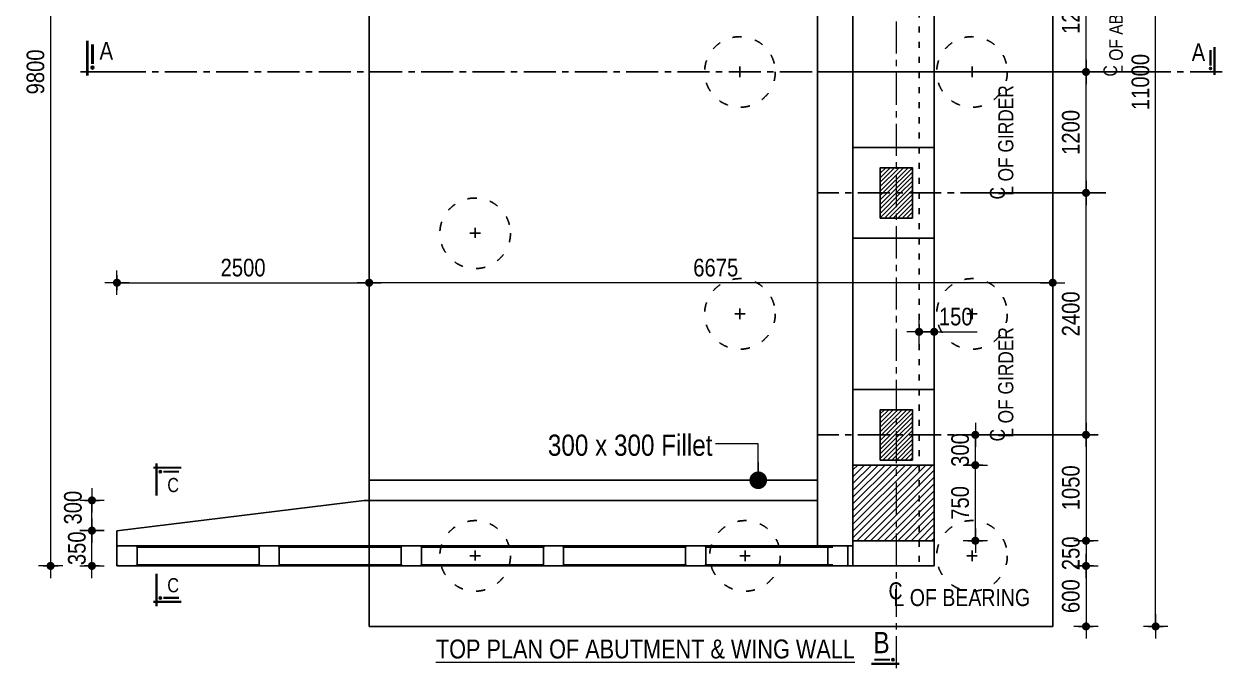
# Model space of a CAD drawing. Header units: millimetres. Extents: x -44822 to 222670, y -173707 to 25116.
# Drawn here: x -30698 to -18823, y 438 to 6827 of the extents above; entities that cross this region are included whole.
import ezdxf

# ---------------------------------------------------------------- set-up
doc = ezdxf.new("R2010")
doc.units = ezdxf.units.MM
doc.header["$LTSCALE"] = 5
doc.header["$PDMODE"] = 2
for name, pattern in [('ACAD_ISO03W100', [30, 12, -18]), ('CENTER', [50.8, 31.75, -6.35, 6.35, -6.35]), ('DASHDOT', [25.4, 12.7, -6.35, 0, -6.35])]:
    doc.linetypes.add(name, pattern=pattern)
for name, color, linetype in [('Abutment W Line', 200, 'Continuous'), ('Extra Line', 70, 'Continuous'), ('Pile', 11, 'Continuous'), ('Ralling', 6, 'Continuous')]:
    doc.layers.add(name, color=color, linetype=linetype)
for name, color, linetype, lineweight in [('Dimision', 4, 'Continuous', 13), ('hatch', 7, 'Continuous', 0), ('Text', 7, 'Continuous', 0)]:
    doc.layers.add(name, color=color, linetype=linetype, lineweight=lineweight)
doc.styles.get("Standard").update_dxf_attribs({"font": 'ARIALN.TTF'})
doc.dimstyles.new('ISO-125', dxfattribs={"dimtxt": 125, "dimasz": 1.2, "dimexe": 75, "dimexo": 75, "dimgap": 60, "dimtad": 1, "dimdec": 0, "dimtxsty": 'Standard', "dimblk": 'D_TIC', "dimcen": 52.5, "dimclrd": 256, "dimclre": 256, "dimclrt": 256, "dimadec": 0, "dimazin": 0, "dimtfac": 1, "dimtdec": 0, "dimtix": 1, "dimtmove": 0, "dimatfit": 3, "dimldrblk": 'DOT', "dimfxl": 75, "dimfxlon": 1, "dimlwd": -1, "dimarcsym": 0})
doc.dimstyles.new('ISO-25', dxfattribs={"dimtxt": 75, "dimasz": 45, "dimexe": 125, "dimexo": 75.625, "dimgap": 60, "dimtad": 1, "dimdec": 0, "dimtxsty": 'Standard', "dimblk": 'DOT', "dimcen": 52.5, "dimclrd": 256, "dimclre": 256, "dimclrt": 256, "dimadec": 0, "dimazin": 0, "dimtfac": 1, "dimtdec": 0, "dimtix": 1, "dimtmove": 0, "dimatfit": 3, "dimldrblk": 'DOT', "dimfxl": 1, "dimlwd": -1, "dimarcsym": 0})
pattern_1 = [(45, (-303383.27, 223611.846), (-22.097087, 22.097087), [])]

# ---------------------------------------------------------------- blocks, each defined once
blk = doc.blocks.new('D_TIC')
at = {"layer": 'Dimision', "ltscale": 5}
for p, q in [((0, 60), (0, -60)), ((-60, 0), (60, 0))]:
    blk.add_line(p, q, dxfattribs=at)
at = {"layer": 'Dimision', "ltscale": 5, "const_width": 20}
blk.add_lwpolyline([(-10, 0, 1), (10, 0, 1)], format="xyb", close=True, dxfattribs=at)
blk = doc.blocks.new('*D30')
at = {"layer": 'Defpoints', "color": 0, "lineweight": 50, "ltscale": 5, "transparency": 16777216}
for p in [(-30318, 11251), (-30434, 1451), (-30198, 1451)]:
    blk.add_point(p, dxfattribs=at)
at = {"layer": 'Dimision', "lineweight": -2, "ltscale": 5, "transparency": 16777216}
for p, q in [((-30393, 11251), (-30509, 11251)), ((-30359, 1451), (-30509, 1451))]:
    blk.add_line(p, q, dxfattribs=at)
at = {"layer": 'Dimision', "ltscale": 5, "transparency": 16777216}
blk.add_line((-30434, 11249), (-30434, 1453), dxfattribs=at)
at = {"layer": 'Dimision', "ltscale": 5, "transparency": 16777216, "xscale": 2, "yscale": 2, "zscale": 2}
for p, rotation in [((-30434, 11251), 90), ((-30434, 1451), 270)]:
    blk.add_blockref('D_TIC', p, dxfattribs=dict(at, rotation=rotation))
at = {"layer": 'Dimision', "ltscale": 5, "transparency": 16777216, "insert": (-30583, 6351), "char_height": 175, "attachment_point": 5, "rotation": 90}
blk.add_mtext('9800', dxfattribs=at)
blk = doc.blocks.new('_Dot')
at = {"color": 0, "linetype": 'ByBlock', "lineweight": -2}
blk.add_line((-0.5, 0), (-1, 0), dxfattribs=at)
at = {"color": 0, "linetype": 'ByBlock', "const_width": 0.5}
blk.add_lwpolyline([(-0.25, 0, 1), (0.25, 0, 1)], format="xyb", close=True, dxfattribs=at)
blk = doc.blocks.new('*D146')
at = {"layer": 'Defpoints', "color": 0, "lineweight": 50, "ltscale": 5, "transparency": 16777216}
for p in [(-20366, 1451), (-20366, 851), (-20171, 851)]:
    blk.add_point(p, dxfattribs=at)
at = {"layer": 'Dimision', "lineweight": -2, "ltscale": 5, "transparency": 16777216}
for p, q in [((-20246, 1451), (-20096, 1451)), ((-20246, 851), (-20096, 851))]:
    blk.add_line(p, q, dxfattribs=at)
at = {"layer": 'Dimision', "ltscale": 5, "transparency": 16777216}
blk.add_line((-20171, 1449), (-20171, 853), dxfattribs=at)
at = {"layer": 'Dimision', "ltscale": 5, "transparency": 16777216, "xscale": 2, "yscale": 2, "zscale": 2}
for p, rotation in [((-20171, 1451), 90), ((-20171, 851), 270)]:
    blk.add_blockref('D_TIC', p, dxfattribs=dict(at, rotation=rotation))
at = {"layer": 'Dimision', "ltscale": 5, "transparency": 16777216, "insert": (-20321, 1151), "char_height": 175, "attachment_point": 5, "rotation": 90}
blk.add_mtext('600', dxfattribs=at)
blk = doc.blocks.new('*D144')
at = {"layer": 'Defpoints', "color": 0, "lineweight": 50, "ltscale": 5, "transparency": 16777216}
for p in [(-20366, 1701), (-20366, 1451), (-20171, 1451)]:
    blk.add_point(p, dxfattribs=at)
at = {"layer": 'Dimision', "lineweight": -2, "ltscale": 5, "transparency": 16777216}
for p, q in [((-20246, 1701), (-20096, 1701)), ((-20246, 1451), (-20096, 1451))]:
    blk.add_line(p, q, dxfattribs=at)
at = {"layer": 'Dimision', "ltscale": 5, "transparency": 16777216}
for p, q in [((-20171, 1703), (-20171, 1705)), ((-20171, 1701), (-20171, 1451)), ((-20171, 1449), (-20171, 1447))]:
    blk.add_line(p, q, dxfattribs=at)
at = {"layer": 'Dimision', "ltscale": 5, "transparency": 16777216, "xscale": 2, "yscale": 2, "zscale": 2}
for p, rotation in [((-20171, 1701), 270), ((-20171, 1451), 90)]:
    blk.add_blockref('D_TIC', p, dxfattribs=dict(at, rotation=rotation))
at = {"layer": 'Dimision', "ltscale": 5, "transparency": 16777216, "insert": (-20321, 1576), "char_height": 175, "attachment_point": 5, "rotation": 90}
blk.add_mtext('250', dxfattribs=at)
blk = doc.blocks.new('*D147')
at = {"layer": 'Defpoints', "color": 0, "lineweight": 50, "ltscale": 5, "transparency": 16777216}
for p in [(-20366, 2751), (-20366, 1701), (-20171, 1701)]:
    blk.add_point(p, dxfattribs=at)
at = {"layer": 'Dimision', "lineweight": -2, "ltscale": 5, "transparency": 16777216}
for p, q in [((-20246, 2751), (-20096, 2751)), ((-20246, 1701), (-20096, 1701))]:
    blk.add_line(p, q, dxfattribs=at)
at = {"layer": 'Dimision', "ltscale": 5, "transparency": 16777216}
blk.add_line((-20171, 2749), (-20171, 1703), dxfattribs=at)
at = {"layer": 'Dimision', "ltscale": 5, "transparency": 16777216, "xscale": 2, "yscale": 2, "zscale": 2}
for p, rotation in [((-20171, 2751), 90), ((-20171, 1701), 270)]:
    blk.add_blockref('D_TIC', p, dxfattribs=dict(at, rotation=rotation))
at = {"layer": 'Dimision', "ltscale": 5, "transparency": 16777216, "insert": (-20321, 2226), "char_height": 175, "attachment_point": 5, "rotation": 90}
blk.add_mtext('1050', dxfattribs=at)
blk = doc.blocks.new('*D148')
at = {"layer": 'Defpoints', "color": 0, "lineweight": 50, "ltscale": 5, "transparency": 16777216}
for p in [(-20328, 11851), (-19481, 11851), (-20328, 851)]:
    blk.add_point(p, dxfattribs=at)
at = {"layer": 'Dimision', "lineweight": -2, "ltscale": 5, "transparency": 16777216}
for p, q in [((-19556, 11851), (-19406, 11851)), ((-19556, 851), (-19406, 851))]:
    blk.add_line(p, q, dxfattribs=at)
at = {"layer": 'Dimision', "ltscale": 5, "transparency": 16777216}
blk.add_line((-19481, 853), (-19481, 11849), dxfattribs=at)
at = {"layer": 'Dimision', "ltscale": 5, "transparency": 16777216, "xscale": 2, "yscale": 2, "zscale": 2}
for p, rotation in [((-19481, 11851), 90), ((-19481, 851), 270)]:
    blk.add_blockref('D_TIC', p, dxfattribs=dict(at, rotation=rotation))
at = {"layer": 'Dimision', "ltscale": 5, "transparency": 16777216, "insert": (-19631, 6251), "char_height": 175, "attachment_point": 5, "rotation": 90}
blk.add_mtext('11000', dxfattribs=at)
blk = doc.blocks.new('*D145')
at = {"layer": 'Defpoints', "color": 0, "lineweight": 50, "ltscale": 5, "transparency": 16777216}
for p in [(-21826, 3773), (-21826, 3773), (-21676, 3773)]:
    blk.add_point(p, dxfattribs=at)
at = {"layer": 'Dimision', "lineweight": -2, "ltscale": 5, "transparency": 16777216}
for p, q in [((-21826, 3773), (-21826, 3848)), ((-21676, 3773), (-21676, 3848))]:
    blk.add_line(p, q, dxfattribs=at)
at = {"layer": 'Dimision', "ltscale": 5, "transparency": 16777216}
for p, q in [((-21824, 3773), (-21678, 3773)), ((-21676, 3773), (-21251, 3773))]:
    blk.add_line(p, q, dxfattribs=at)
at = {"layer": 'Dimision', "ltscale": 5, "transparency": 16777216, "xscale": 2, "yscale": 2, "zscale": 2, "rotation": 180}
blk.add_blockref('D_TIC', (-21826, 3773), dxfattribs=at)
at = {"layer": 'Dimision', "ltscale": 5, "transparency": 16777216, "xscale": 2, "yscale": 2, "zscale": 2}
blk.add_blockref('D_TIC', (-21676, 3773), dxfattribs=at)
at = {"layer": 'Dimision', "ltscale": 5, "transparency": 16777216, "insert": (-21462, 3923), "char_height": 175, "attachment_point": 5}
blk.add_mtext('150', dxfattribs=at)
blk = doc.blocks.new('*D161')
at = {"layer": 'Defpoints', "color": 0, "lineweight": 50, "ltscale": 5, "transparency": 16777216}
for p in [(-27276, 4260), (-20501, 4119), (-27276, 3799)]:
    blk.add_point(p, dxfattribs=at)
at = {"layer": 'Dimision', "lineweight": -2, "ltscale": 5, "transparency": 16777216}
for p, q in [((-27276, 4185), (-27276, 4335)), ((-20501, 4194), (-20501, 4335))]:
    blk.add_line(p, q, dxfattribs=at)
at = {"layer": 'Dimision', "ltscale": 5, "transparency": 16777216}
blk.add_line((-20503, 4260), (-27274, 4260), dxfattribs=at)
at = {"layer": 'Dimision', "ltscale": 5, "transparency": 16777216, "xscale": 2, "yscale": 2, "zscale": 2, "rotation": 180}
blk.add_blockref('D_TIC', (-27276, 4260), dxfattribs=at)
at = {"layer": 'Dimision', "ltscale": 5, "transparency": 16777216, "xscale": 2, "yscale": 2, "zscale": 2}
blk.add_blockref('D_TIC', (-20501, 4260), dxfattribs=at)
at = {"layer": 'Dimision', "ltscale": 5, "transparency": 16777216, "insert": (-23841, 4409), "char_height": 175, "attachment_point": 5}
blk.add_mtext('6675', dxfattribs=at)
blk = doc.blocks.new('*D163')
at = {"layer": 'Defpoints', "color": 0, "lineweight": 50, "ltscale": 5, "transparency": 16777216}
for p in [(-20366, 7551), (-20171, 7551), (-20366, 6351)]:
    blk.add_point(p, dxfattribs=at)
at = {"layer": 'Dimision', "lineweight": -2, "ltscale": 5, "transparency": 16777216}
for p, q in [((-20246, 7551), (-20096, 7551)), ((-20246, 6351), (-20096, 6351))]:
    blk.add_line(p, q, dxfattribs=at)
at = {"layer": 'Dimision', "ltscale": 5, "transparency": 16777216}
blk.add_line((-20171, 6353), (-20171, 7549), dxfattribs=at)
at = {"layer": 'Dimision', "ltscale": 5, "transparency": 16777216, "xscale": 2, "yscale": 2, "zscale": 2}
for p, rotation in [((-20171, 7551), 90), ((-20171, 6351), 270)]:
    blk.add_blockref('D_TIC', p, dxfattribs=dict(at, rotation=rotation))
at = {"layer": 'Dimision', "ltscale": 5, "transparency": 16777216, "insert": (-20321, 6951), "char_height": 175, "attachment_point": 5, "rotation": 90}
blk.add_mtext('1200', dxfattribs=at)
blk = doc.blocks.new('*D164')
at = {"layer": 'Defpoints', "color": 0, "lineweight": 50, "ltscale": 5, "transparency": 16777216}
for p in [(-20366, 6351), (-20171, 6351), (-20366, 5151)]:
    blk.add_point(p, dxfattribs=at)
at = {"layer": 'Dimision', "lineweight": -2, "ltscale": 5, "transparency": 16777216}
for p, q in [((-20246, 6351), (-20096, 6351)), ((-20246, 5151), (-20096, 5151))]:
    blk.add_line(p, q, dxfattribs=at)
at = {"layer": 'Dimision', "ltscale": 5, "transparency": 16777216}
blk.add_line((-20171, 5153), (-20171, 6349), dxfattribs=at)
at = {"layer": 'Dimision', "ltscale": 5, "transparency": 16777216, "xscale": 2, "yscale": 2, "zscale": 2}
for p, rotation in [((-20171, 6351), 90), ((-20171, 5151), 270)]:
    blk.add_blockref('D_TIC', p, dxfattribs=dict(at, rotation=rotation))
at = {"layer": 'Dimision', "ltscale": 5, "transparency": 16777216, "insert": (-20321, 5751), "char_height": 175, "attachment_point": 5, "rotation": 90}
blk.add_mtext('1200', dxfattribs=at)
blk = doc.blocks.new('*D165')
at = {"layer": 'Defpoints', "color": 0, "lineweight": 50, "ltscale": 5, "transparency": 16777216}
for p in [(-20366, 5151), (-20171, 5151), (-20366, 2751)]:
    blk.add_point(p, dxfattribs=at)
at = {"layer": 'Dimision', "lineweight": -2, "ltscale": 5, "transparency": 16777216}
for p, q in [((-20246, 5151), (-20096, 5151)), ((-20246, 2751), (-20096, 2751))]:
    blk.add_line(p, q, dxfattribs=at)
at = {"layer": 'Dimision', "ltscale": 5, "transparency": 16777216}
blk.add_line((-20171, 2753), (-20171, 5149), dxfattribs=at)
at = {"layer": 'Dimision', "ltscale": 5, "transparency": 16777216, "xscale": 2, "yscale": 2, "zscale": 2}
for p, rotation in [((-20171, 5151), 90), ((-20171, 2751), 270)]:
    blk.add_blockref('D_TIC', p, dxfattribs=dict(at, rotation=rotation))
at = {"layer": 'Dimision', "ltscale": 5, "transparency": 16777216, "insert": (-20321, 3951), "char_height": 175, "attachment_point": 5, "rotation": 90}
blk.add_mtext('2400', dxfattribs=at)
blk = doc.blocks.new('*D173')
at = {"layer": 'Defpoints', "color": 0, "lineweight": 50, "ltscale": 5, "transparency": 16777216}
for p in [(-27276, 4260), (-29776, 3272), (-27276, 3222)]:
    blk.add_point(p, dxfattribs=at)
at = {"layer": 'Dimision', "lineweight": -2, "ltscale": 5, "transparency": 16777216}
for p, q in [((-29776, 4185), (-29776, 4335)), ((-27276, 4185), (-27276, 4335))]:
    blk.add_line(p, q, dxfattribs=at)
at = {"layer": 'Dimision', "ltscale": 5, "transparency": 16777216}
blk.add_line((-29774, 4260), (-27278, 4260), dxfattribs=at)
at = {"layer": 'Dimision', "ltscale": 5, "transparency": 16777216, "xscale": 2, "yscale": 2, "zscale": 2, "rotation": 180}
blk.add_blockref('D_TIC', (-29776, 4260), dxfattribs=at)
at = {"layer": 'Dimision', "ltscale": 5, "transparency": 16777216, "xscale": 2, "yscale": 2, "zscale": 2}
blk.add_blockref('D_TIC', (-27276, 4260), dxfattribs=at)
at = {"layer": 'Dimision', "ltscale": 5, "transparency": 16777216, "insert": (-28526, 4409), "char_height": 175, "attachment_point": 5}
blk.add_mtext('2500', dxfattribs=at)
blk = doc.blocks.new('*D297')
at = {"layer": 'Defpoints', "color": 0, "lineweight": 50, "ltscale": 5, "transparency": 16777216}
for p in [(-30024, 1801), (-29776, 1801), (-29776, 1451)]:
    blk.add_point(p, dxfattribs=at)
at = {"layer": 'Dimision', "lineweight": -2, "ltscale": 5, "transparency": 16777216}
for p, q in [((-29949, 1801), (-30099, 1801)), ((-29949, 1451), (-30099, 1451))]:
    blk.add_line(p, q, dxfattribs=at)
at = {"layer": 'Dimision', "ltscale": 5, "transparency": 16777216}
for p, q in [((-30024, 1803), (-30024, 1805)), ((-30024, 1451), (-30024, 1801)), ((-30024, 1449), (-30024, 1447))]:
    blk.add_line(p, q, dxfattribs=at)
at = {"layer": 'Dimision', "ltscale": 5, "transparency": 16777216, "xscale": 2, "yscale": 2, "zscale": 2}
for p, rotation in [((-30024, 1801), 270), ((-30024, 1451), 90)]:
    blk.add_blockref('D_TIC', p, dxfattribs=dict(at, rotation=rotation))
at = {"layer": 'Dimision', "ltscale": 5, "transparency": 16777216, "insert": (-30173, 1626), "char_height": 175, "attachment_point": 5, "rotation": 90}
blk.add_mtext('350', dxfattribs=at)
blk = doc.blocks.new('*D298')
at = {"layer": 'Defpoints', "color": 0, "lineweight": 50, "ltscale": 5, "transparency": 16777216}
for p in [(-30024, 2101), (-27276, 2101), (-29776, 1801)]:
    blk.add_point(p, dxfattribs=at)
at = {"layer": 'Dimision', "lineweight": -2, "ltscale": 5, "transparency": 16777216}
for p, q in [((-29949, 2101), (-30099, 2101)), ((-29949, 1801), (-30099, 1801))]:
    blk.add_line(p, q, dxfattribs=at)
at = {"layer": 'Dimision', "ltscale": 5, "transparency": 16777216}
for p, q in [((-30024, 2103), (-30024, 2105)), ((-30024, 1801), (-30024, 2101)), ((-30024, 1799), (-30024, 1797))]:
    blk.add_line(p, q, dxfattribs=at)
at = {"layer": 'Dimision', "ltscale": 5, "transparency": 16777216, "xscale": 2, "yscale": 2, "zscale": 2}
for p, rotation in [((-30024, 2101), 270), ((-30024, 1801), 90)]:
    blk.add_blockref('D_TIC', p, dxfattribs=dict(at, rotation=rotation))
at = {"layer": 'Dimision', "ltscale": 5, "transparency": 16777216, "insert": (-30212, 2029), "char_height": 175, "attachment_point": 5, "rotation": 90}
blk.add_mtext('300', dxfattribs=at)
blk = doc.blocks.new('*D304')
at = {"layer": 'Defpoints', "color": 0, "lineweight": 50, "ltscale": 5, "transparency": 16777216}
for p in [(-21863, 2451), (-21268, 2451), (-21863, 1701)]:
    blk.add_point(p, dxfattribs=at)
at = {"layer": 'Dimision', "lineweight": -2, "ltscale": 5, "transparency": 16777216}
for p, q in [((-21343, 2451), (-21193, 2451)), ((-21343, 1701), (-21193, 1701))]:
    blk.add_line(p, q, dxfattribs=at)
at = {"layer": 'Dimision', "ltscale": 5, "transparency": 16777216}
blk.add_line((-21268, 1703), (-21268, 2449), dxfattribs=at)
at = {"layer": 'Dimision', "ltscale": 5, "transparency": 16777216, "xscale": 2, "yscale": 2, "zscale": 2}
for p, rotation in [((-21268, 2451), 90), ((-21268, 1701), 270)]:
    blk.add_blockref('D_TIC', p, dxfattribs=dict(at, rotation=rotation))
at = {"layer": 'Dimision', "ltscale": 5, "transparency": 16777216, "insert": (-21418, 2076), "char_height": 175, "attachment_point": 5, "rotation": 90}
blk.add_mtext('750', dxfattribs=at)
blk = doc.blocks.new('*D305')
at = {"layer": 'Defpoints', "color": 0, "lineweight": 50, "ltscale": 5, "transparency": 16777216}
for p in [(-21399, 2751), (-21268, 2751), (-21863, 2451)]:
    blk.add_point(p, dxfattribs=at)
at = {"layer": 'Dimision', "lineweight": -2, "ltscale": 5, "transparency": 16777216}
for p, q in [((-21324, 2751), (-21193, 2751)), ((-21343, 2451), (-21193, 2451))]:
    blk.add_line(p, q, dxfattribs=at)
at = {"layer": 'Dimision', "ltscale": 5, "transparency": 16777216}
for p, q in [((-21268, 2753), (-21268, 2755)), ((-21268, 2451), (-21268, 2751)), ((-21268, 2449), (-21268, 2447))]:
    blk.add_line(p, q, dxfattribs=at)
at = {"layer": 'Dimision', "ltscale": 5, "transparency": 16777216, "xscale": 2, "yscale": 2, "zscale": 2}
for p, rotation in [((-21268, 2751), 270), ((-21268, 2451), 90)]:
    blk.add_blockref('D_TIC', p, dxfattribs=dict(at, rotation=rotation))
at = {"layer": 'Dimision', "ltscale": 5, "transparency": 16777216, "insert": (-21418, 2601), "char_height": 175, "attachment_point": 5, "rotation": 90}
blk.add_mtext('300', dxfattribs=at)
blk = doc.blocks.new('*U306')
at = {"layer": 'Ralling'}
blk.add_lwpolyline([(12, -200), (188, -200), (200, -188), (200, -12), (188, 0), (12, 0), (0, -12), (0, -188)], close=True, dxfattribs=at)
blk = doc.blocks.new('*U307')
at = {"layer": 'Dimision', "color": 0, "linetype": 'ByBlock', "lineweight": -2, "transparency": 16777216}
for p in [(-27029, 11251), (-25620, 11251), (-24211, 11251), (-22802, 11251), (-21393, 11251), (-19984, 11251)]:
    blk.add_blockref('*U306', p, dxfattribs=at)

msp = doc.modelspace()

# ---------------------------------------------------------------- hatches: boundary and pattern name
at = {"layer": 'Extra Line'}
for points in [[(-30033.3, 6393.5, -1), (-30005.2, 6393.5, -1)], [(-18948.4, 6385, -1), (-18925.9, 6385, -1)], [(-29335.1, 2385.8, 1), (-29357.6, 2385.8, 1)], [(-29335.1, 1134.1, -1), (-29357.6, 1134.1, -1)], [(-22096.4, 520.9, 1), (-22073.9, 520.9, 1)]]:
    msp.add_hatch(color=256, dxfattribs=at).paths.add_polyline_path(points)
at = {"layer": 'hatch', "linetype": 'Continuous', "lineweight": 13}
h = msp.add_hatch(dxfattribs=at)
h.set_pattern_fill('ANSI31', color=256, scale=250, style=0)
h.set_pattern_definition(pattern_1)
h.paths.add_polyline_path([(-21890.9, 5150.7), (-22210.9, 5150.7), (-22210.9, 5400.7), (-21890.9, 5400.7)])
h = msp.add_hatch(dxfattribs=at)
h.set_pattern_fill('ANSI31', color=256, scale=250, style=0)
h.set_pattern_definition(pattern_1)
h.paths.add_polyline_path([(-21890.9, 5150.7), (-22210.9, 5150.7), (-22210.9, 4900.7), (-21890.9, 4900.7)])
h = msp.add_hatch(dxfattribs=at)
h.set_pattern_fill('ANSI31', color=256, scale=250, style=0)
h.set_pattern_definition(pattern_1)
h.paths.add_polyline_path([(-21890.9, 2750.7), (-22210.9, 2750.7), (-22210.9, 3000.7), (-21890.9, 3000.7)])
h = msp.add_hatch(dxfattribs=at)
h.set_pattern_fill('ANSI31', color=256, scale=250, style=0)
h.set_pattern_definition(pattern_1)
h.paths.add_polyline_path([(-21890.9, 2750.7), (-22210.9, 2750.7), (-22210.9, 2500.7), (-21890.9, 2500.7)])
h = msp.add_hatch(dxfattribs=at)
h.set_pattern_fill('ANSI31', color=256, scale=15, style=0)
h.set_pattern_definition([(45, (-50, 250), (-33.67596, 33.67596), [])])
h.paths.add_polyline_path([(-22480.9, 1700.7), (-22050.9, 1700.7), (-22050.9, 2450.7), (-22480.9, 2450.7)])
h.paths.add_polyline_path([(-22050.9, 1700.7), (-21850.9, 1700.7), (-21850.9, 2450.7), (-22050.9, 2450.7)])
h.paths.add_polyline_path([(-21850.9, 1700.7), (-21675.9, 1700.7), (-21675.9, 2450.7), (-21850.9, 2450.7)])

# ---------------------------------------------------------------- linework, layer by layer
at = {"layer": 'Abutment W Line', "ltscale": 5}
for p, q in [((-22830.9, 7550.7), (-22830.9, 1650.7)), ((-22480.9, 7550.7), (-22480.9, 1450.7)), ((-21675.9, 7550.7), (-21675.9, 1450.7)), ((-22830.9, 2300.7), (-27275.9, 2300.7)), ((-22830.9, 2100.7), (-27325.9, 2100.7)), ((-29775.9, 1450.7), (-29775.9, 1800.7)), ((-21675.9, 1700.7), (-22480.9, 1700.7)), ((-21675.9, 1700.7), (-22480.9, 1700.7)), ((-21725.9, 1700.7), (-22480.9, 1700.7)), ((-21675.9, 1450.7), (-22480.9, 1450.7))]:
    msp.add_line(p, q, dxfattribs=at)
at = {"layer": 'Abutment W Line', "linetype": 'ACAD_ISO03W100'}
msp.add_line((-21825.9, 7550.7), (-21825.9, 1450.7), dxfattribs=at)
at = {"layer": 'Abutment W Line'}
msp.add_line((-29775.9, 1800.7), (-27325.9, 2100.7), dxfattribs=at)
at = {"layer": 'Extra Line'}
for p, q in [((-27275.9, 11850.7), (-27275.9, 850.7)), ((-20500.9, 7550.7), (-20500.9, 850.7)), ((-29750.3, 6350.7), (-30136.9, 6350.7)), ((-23548.4, 6350.7), (-23653.4, 6350.7)), ((-23600.9, 6298.2), (-23600.9, 6403.2)), ((-21248.4, 6350.7), (-21353.4, 6350.7)), ((-21300.9, 6298.2), (-21300.9, 6403.2)), ((-26173.4, 4750.9), (-26278.4, 4750.9)), ((-26173.4, 4750.9), (-26278.4, 4750.9)), ((-26225.9, 4704.3), (-26225.9, 4803.4)), ((-23548.4, 3950.7), (-23653.4, 3950.7)), ((-23600.9, 3898.2), (-23600.9, 4003.2)), ((-21248.4, 3950.7), (-21353.4, 3950.7)), ((-21300.9, 3898.2), (-21300.9, 4003.2)), ((-26173.4, 1550.7), (-26278.4, 1550.7)), ((-26225.9, 1504.1), (-26225.9, 1603.2)), ((-23498.4, 1550.3), (-23603.4, 1550.3)), ((-23550.9, 1497.8), (-23550.9, 1605.4)), ((-21248.4, 1550.7), (-21353.4, 1550.7)), ((-21300.9, 1498.2), (-21300.9, 1603.2)), ((-20500.9, 850.7), (-27275.9, 850.7))]:
    msp.add_line(p, q, dxfattribs=at)
at = {"layer": 'Extra Line', "linetype": 'CENTER', "lineweight": 0, "ltscale": 2}
msp.add_line((-22050.9, 438), (-22050.9, 7550.7), dxfattribs=at)
at = {"layer": 'Extra Line', "linetype": 'CENTER', "ltscale": 2}
for p, q in [((-18822.7, 6350.7), (-29932, 6350.7)), ((-19585.4, 6350.7), (-22830.9, 6350.7)), ((-20081.9, 5150.7), (-22830.9, 5150.7)), ((-20081.9, 2750.7), (-22830.9, 2750.7))]:
    msp.add_line(p, q, dxfattribs=at)
at = {"layer": 'Extra Line', "linetype": 'DASHDOT', "ltscale": 20}
for p, q in [((-21100.3, 5150.7), (-19975.8, 5150.7)), ((-21100.3, 2750.7), (-20258.7, 2750.7))]:
    msp.add_line(p, q, dxfattribs=at)
at = {"layer": 'Extra Line'}
for points, const_width in [([(-30069.2, 6312.8), (-30069.2, 6659.7)], 28.1), ([(-30019.2, 6429.2), (-30019.2, 6624.9)], 28.1), ([(-18937.2, 6413.5), (-18937.2, 6570)], 22.5), ([(-18897.2, 6320.4), (-18897.2, 6597.9)], 22.5), ([(-29416.6, 2425.8), (-29139.1, 2425.8)], 22.5), ([(-29383.1, 2470), (-29383.1, 2146.6)], 22.5), ([(-29317.8, 2385.8), (-29161.3, 2385.8)], 22.5), ([(-29383.1, 1049.9), (-29383.1, 1373.3)], 22.5), ([(-29416.6, 1094.2), (-29139.1, 1094.2)], 22.5), ([(-29317.8, 1134.1), (-29161.3, 1134.1)], 22.5), ([(-22020.5, 480.9), (-22298.1, 480.9)], 22.5), ([(-22113.7, 520.9), (-22270.2, 520.9)], 22.5)]:
    msp.add_lwpolyline(points, dxfattribs=dict(at, const_width=const_width))
for centre, radius in [((-30019.2, 6393.5), 14.1), ((-18937.2, 6385), 11.2), ((-29346.3, 2385.8), 11.2), ((-29346.3, 1134.1), 11.2), ((-22085.2, 520.9), 11.2)]:
    msp.add_circle(centre, radius, dxfattribs=at)
at = {"layer": 'hatch', "linetype": 'Continuous', "lineweight": 25}
for p, q in [((-21675.9, 5600.7), (-22480.9, 5600.7)), ((-21675.9, 4700.7), (-22480.9, 4700.7)), ((-21675.9, 3200.7), (-22480.9, 3200.7)), ((-21675.9, 2450.7), (-22480.9, 2450.7))]:
    msp.add_line(p, q, dxfattribs=at)
for points in [[(-22210.9, 5150.7), (-22210.9, 5400.7), (-21890.9, 5400.7), (-21890.9, 5150.7)], [(-22210.9, 5150.7), (-22210.9, 4900.7), (-21890.9, 4900.7), (-21890.9, 5150.7)], [(-22210.9, 2750.7), (-22210.9, 3000.7), (-21890.9, 3000.7), (-21890.9, 2750.7)], [(-22210.9, 2750.7), (-22210.9, 2500.7), (-21890.9, 2500.7), (-21890.9, 2750.7)]]:
    msp.add_lwpolyline(points, dxfattribs=at)
at = {"layer": 'Pile', "linetype": 'ACAD_ISO03W100', "ltscale": 1.5}
for centre in [(-23600.9, 6350.7), (-21300.9, 6350.7), (-26225.9, 4750.4), (-23600.9, 3950.7), (-21300.9, 3950.7), (-26225.9, 1550.3), (-23550.9, 1550.3), (-21300.9, 1550.7)]:
    msp.add_circle(centre, 350, dxfattribs=at)
at = {"layer": 'Ralling'}
for p, q in [((-29775.9, 1650.7), (-22480.9, 1650.7)), ((-28366.9, 1638.7), (-29575.9, 1638.7)), ((-26957.9, 1638.7), (-28166.9, 1638.7)), ((-25548.9, 1638.7), (-26757.9, 1638.7)), ((-24139.9, 1638.7), (-25348.9, 1638.7)), ((-22680.9, 1638.7), (-23939.9, 1638.7)), ((-29775.9, 1450.7), (-22480.9, 1450.7)), ((-28366.9, 1462.7), (-29575.9, 1462.7)), ((-26957.9, 1462.7), (-28166.9, 1462.7)), ((-25548.9, 1462.7), (-26757.9, 1462.7)), ((-24139.9, 1462.7), (-25348.9, 1462.7)), ((-22680.9, 1462.7), (-23939.9, 1462.7))]:
    msp.add_line(p, q, dxfattribs=at)

# ---------------------------------------------------------------- block references
at = {"layer": 'Dimision', "color": 2, "lineweight": 50, "rotation": 180}
msp.add_blockref('*U307', (-49559.8, 12701.5), dxfattribs=at)

# ---------------------------------------------------------------- texts
at = {"layer": 'Text'}
for s, height, p in [('L OF ABUTMENT', 135, (-19806.3, 6332.7)), ('C', 135, (-19863.2, 6305.2)), ('L OF GIRDER', 150, (-20891.3, 5121.4)), ('C', 150, (-20974.1, 5085.6)), ('L OF GIRDER', 150, (-20891.3, 2721.4)), ('C', 150, (-20974.1, 2685.6))]:
    msp.add_text(s, height=height, rotation=90, dxfattribs=at).set_placement(p)
for s, height, p in [('A', 175.8, (-29949, 6473.4)), ('A', 175.8, (-19123.4, 6457.7)), ('300 x 300 Fillet', 210, (-25505, 2543.6)), ('C', 140.6, (-29277.2, 2182.9)), ('C', 140.6, (-29277.2, 1189.3)), ('C', 168.8, (-22128.8, 1119.7)), ('L OF BEARING', 168.75, (-22078.9, 1052.9)), ('%%UTOP PLAN OF ABUTMENT & WING WALL', 187.5, (-26614.6, 533.5)), ('B', 210.9, (-22278.2, 585.3))]:
    msp.add_text(s, height=height, dxfattribs=at).set_placement(p)

# ---------------------------------------------------------------- dimensions: what is measured, and where the dimension line sits
at = {"layer": 'Dimision', "ltscale": 5}
for base, p1, p2, angle, override, picture, middle in [((-19481.4, 11850.7), (-20327.8, 850.7), (-20327.8, 11850.7), 270, {"dimtxt": 175, "dimasz": 2}, '*D148', (-19481.4, 6250.7)), ((-21825.9, 3773.4), (-21675.9, 3773.4), (-21825.9, 3773.4), 180, {"dimtxt": 175, "dimasz": 2}, '*D145', (-21462.4, 3773.4)), ((-30023.8, 2100.7), (-29775.9, 1800.7), (-27275.9, 2100.7), 270, {"dimtxt": 175, "dimasz": 2, "dimgap": 200, "dimtmove": 2}, '*D298', (-30212.3, 2028.6))]:
    dim = msp.add_linear_dim(base=base, p1=p1, p2=p2, angle=angle, dimstyle='ISO-125', override=override, dxfattribs=at)
    dim.commit()
    dim.dimension.update_dxf_attribs({"geometry": picture, "text_midpoint": middle, "dimtype": 160})
for base, p1, p2, angle, picture, middle in [((-30433.6, 1450.7), (-30317.5, 11250.7), (-30197.5, 1450.7), 90, '*D30', (-30583, 6350.7)), ((-20171.2, 7550.7), (-20366.4, 6350.7), (-20366.4, 7550.7), 90, '*D163', (-20320.6, 6950.7)), ((-20171.2, 6350.7), (-20366.4, 5150.7), (-20366.4, 6350.7), 90, '*D164', (-20320.6, 5750.7)), ((-20171.2, 5150.7), (-20366.4, 2750.7), (-20366.4, 5150.7), 90, '*D165', (-20320.6, 3950.7)), ((-27275.9, 4259.8), (-29775.9, 3272.3), (-27275.9, 3222.3), 180, '*D173', (-28525.9, 4409.1)), ((-21268.2, 2750.7), (-21863, 2450.7), (-21398.7, 2750.7), 90, '*D305', (-21417.6, 2600.7)), ((-20171.2, 1700.7), (-20366.4, 2750.7), (-20366.4, 1700.7), 270, '*D147', (-20320.6, 2225.7)), ((-21268.2, 2450.7), (-21863, 1700.7), (-21863, 2450.7), 90, '*D304', (-21417.6, 2075.7)), ((-30023.8, 1800.7), (-29775.9, 1450.7), (-29775.9, 1800.7), 270, '*D297', (-30173.2, 1625.7)), ((-20171.2, 1450.7), (-20366.4, 1700.7), (-20366.4, 1450.7), 270, '*D144', (-20320.6, 1575.7)), ((-20171.2, 850.7), (-20366.4, 1450.7), (-20366.4, 850.7), 270, '*D146', (-20320.6, 1150.7))]:
    dim = msp.add_linear_dim(base=base, p1=p1, p2=p2, angle=angle, dimstyle='ISO-125', override={"dimtxt": 175, "dimasz": 2}, dxfattribs=at)
    dim.commit()
    dim.dimension.update_dxf_attribs({"geometry": picture, "text_midpoint": middle})
dim = msp.add_linear_dim(base=(-27275.9, 4259.8), p1=(-20500.9, 4119.3), p2=(-27275.9, 3799.3), angle=180, text='6675', dimstyle='ISO-125', override={"dimtxt": 175, "dimasz": 2}, dxfattribs=at)
dim.commit()
dim.dimension.update_dxf_attribs({"geometry": '*D161', "text_midpoint": (-23840.9, 4259.8), "dimtype": 160})

# ---------------------------------------------------------------- leaders
at = {"layer": 'Dimision'}
msp.add_leader([(-23419.7, 2300.7), (-23419.7, 2663.6), (-23844.8, 2663.6)], dimstyle='ISO-25', override={"dimasz": 175, "dimtad": 0}, dxfattribs=at)

doc.saveas('drawing.dxf')
